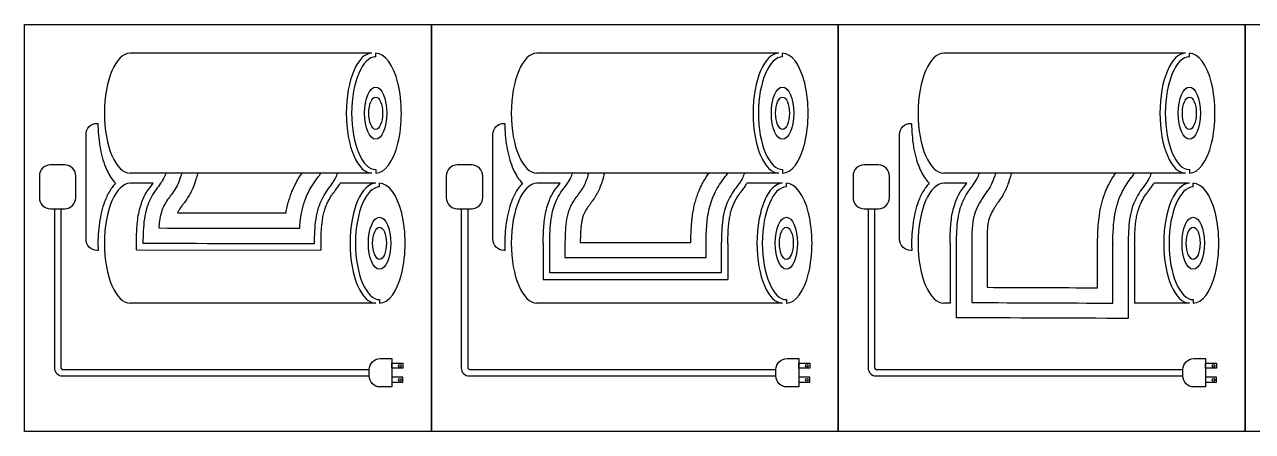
# Model space of a CAD drawing. Header units: millimetres. Extents: x 2051 to 10043, y 860 to 2192.
# Drawn here: x 2051 to 6071, y 860 to 2192 of the extents above; entities that cross this region are included whole.
import ezdxf

# ---------------------------------------------------------------- set-up
doc = ezdxf.new("R2010")
doc.units = ezdxf.units.MM
doc.layers.add('1', color=6, linetype='Continuous')

msp = doc.modelspace()

# ---------------------------------------------------------------- linework, layer by layer
at = {"layer": '1'}
for points in [[(2050.932757636125, 2192.335319915872), (3383.01648387621, 2192.335319915872), (3383.01648387621, 860.2515936757845), (2050.932757636125, 860.2515936757845)], [(3383.01648387621, 2192.335319915872), (4715.100210116296, 2192.335319915872), (4715.100210116296, 860.2515936757845), (3383.01648387621, 860.2515936757845)], [(4715.100210116296, 2192.335319915872), (6047.183936356381, 2192.335319915872), (6047.183936356381, 860.2515936757845), (4715.100210116296, 860.2515936757845)], [(6047.183936356381, 2192.335319915872), (7379.267662596467, 2192.335319915872), (7379.267662596467, 860.2515936757845), (6047.183936356381, 860.2515936757845)], [(3253.667199796389, 1083.39903048664), (3289.662600780157, 1083.39903048664), (3289.662600780157, 1067.014070985837), (3253.667199796389, 1067.014070985837)], [(4585.750926036475, 1083.39903048664), (4621.746327020242, 1083.39903048664), (4621.746327020242, 1067.014070985837), (4585.750926036475, 1067.014070985837)], [(5917.834652276561, 1083.39903048664), (5953.830053260328, 1083.39903048664), (5953.830053260328, 1067.014070985837), (5917.834652276561, 1067.014070985837)], [(3253.667199796389, 1021.392269270631), (3289.662600780157, 1021.392269270631), (3289.662600780157, 1037.777228771434), (3253.667199796389, 1037.777228771434)], [(4585.750926036475, 1021.392269270631), (4621.746327020242, 1021.392269270631), (4621.746327020242, 1037.777228771434), (4585.750926036475, 1037.777228771434)], [(5917.834652276561, 1021.392269270631), (5953.830053260328, 1021.392269270631), (5953.830053260328, 1037.777228771434), (5917.834652276561, 1037.777228771434)]]:
    msp.add_lwpolyline(points, close=True, dxfattribs=at)
for points in [[(3188.214153641846, 2098.308137487937), (2396.451790171061, 2098.308137487937)], [(3200.776407169029, 2086.671523649491), (3200.776407169029, 2098.308137487937)], [(4520.297879881931, 2098.308137487937), (3728.535516411146, 2098.308137487937)], [(4532.860133409114, 2086.671523649491), (4532.860133409114, 2098.308137487937)], [(5852.381606122017, 2098.308137487937), (5060.619242651232, 2098.308137487937)], [(5864.9438596492, 2086.671523649491), (5864.9438596492, 2098.308137487937)], [(3188.214153641846, 1705.851190341065), (2396.451790171061, 1705.851190341065)], [(3200.774246639514, 1717.487804248654), (3200.776407169029, 1705.851190341065)], [(4520.297879881931, 1705.851190341065), (3728.535516411146, 1705.851190341065)], [(4532.857972879599, 1717.487804248654), (4532.860133409114, 1705.851190341065)], [(5852.381606122017, 1705.851190341065), (5060.619242651232, 1705.851190341065)], [(5864.941699119685, 1717.487804248654), (5864.9438596492, 1705.851190341065)], [(2472.157328876343, 1672.612219090706), (2396.451790171061, 1672.612219090706)], [(3200.776407169029, 1672.612219090706), (3084.371815894545, 1672.612219090706)], [(3213.338660696212, 1660.975605252261), (3213.338660696212, 1672.612219090706)], [(3804.241055116428, 1672.612219090706), (3728.535516411146, 1672.612219090706)], [(4532.860133409114, 1672.612219090706), (4416.45554213463, 1672.612219090706)], [(4545.422386936298, 1660.975605252261), (4545.422386936298, 1672.612219090706)], [(5136.324781356514, 1672.612219090706), (5060.619242651232, 1672.612219090706)], [(5864.9438596492, 1672.612219090706), (5748.539268374716, 1672.612219090706)], [(5877.506113176383, 1660.975605252261), (5877.506113176383, 1672.612219090706)], [(2417.091935494824, 1455.155817861378), (2417.091935494824, 1476.798522000926)], [(2417.091935494824, 1455.155817861378), (3021.548881986313, 1454.201556250509)], [(3021.581845773504, 1475.081773921325), (3021.174440714394, 1454.202147384309)], [(3749.175661734909, 1476.798522000926), (3749.175661734909, 1357.971033729202)], [(4353.66557201359, 1475.081773921325), (4353.480688236119, 1357.971033729202)], [(5081.259387974995, 1476.798522000926), (5081.259387974995, 1279.960103169889)], [(5685.749298253675, 1475.081773921325), (5685.441566034107, 1280.155271943837)], [(3749.175661734909, 1357.971033729202), (4353.480688236119, 1357.971033729202)], [(3213.336500166697, 1291.791885851425), (3213.338660696212, 1280.155271943837)], [(4545.420226406783, 1291.791885851425), (4545.422386936298, 1280.155271943837)], [(5877.503952646868, 1291.791885851425), (5877.506113176383, 1280.155271943837)], [(3200.776407169029, 1280.155271943837), (2396.451790171061, 1280.155271943836)], [(4532.860133409114, 1280.155271943837), (3728.535516411146, 1280.155271943837)], [(5081.259387974995, 1279.960103169889), (5060.619242651232, 1280.155271943837)], [(5864.9438596492, 1280.155271943837), (5685.441566034107, 1280.155271943837)]]:
    msp.add_lwpolyline(points, dxfattribs=at)
for points in [[(2291.845112884133, 1453.080963595603), (2288.309370840332, 1453.080963595603, -0.414213562373095), (2252.134342122812, 1489.255992313123), (2252.134342122812, 1832.665663948493, -0.414213562395715), (2288.309370843126, 1868.840692666014), (2291.277807323397, 1868.840692665784)], [(3623.928839124219, 1453.080963595603), (3620.393097080418, 1453.080963595603, -0.414213562373095), (3584.218068362898, 1489.255992313123), (3584.218068362898, 1832.665663948493, -0.414213562395715), (3620.393097083212, 1868.840692666014), (3623.361533563482, 1868.840692665784)], [(4956.012565364304, 1453.080963595603), (4952.476823320503, 1453.080963595603, -0.414213562373095), (4916.301794602983, 1489.255992313123), (4916.301794602983, 1832.665663948493, -0.414213562395715), (4952.476823323297, 1868.840692666014), (4955.445259803568, 1868.840692665784)], [(2148.579923850491, 1589.360283102963), (2148.579923850491, 1068.707315894694, 0.414213562373095), (2175.522091437302, 1041.765148307883), (3179.328915423237, 1041.765148307883)], [(2169.840926991994, 1589.360283102963), (2169.840926991994, 1068.707315894694, 0.414213562373095), (2175.522091437302, 1063.026151449386), (3179.328915423237, 1063.026151449386)], [(3480.663650090577, 1589.360283102963), (3480.663650090577, 1068.707315894694, 0.414213562373095), (3507.605817677388, 1041.765148307883), (4511.412641663323, 1041.765148307883)], [(3501.924653232079, 1589.360283102963), (3501.924653232079, 1068.707315894694, 0.414213562373095), (3507.605817677388, 1063.026151449386), (4511.412641663323, 1063.026151449386)], [(4812.747376330663, 1589.360283102963), (4812.747376330663, 1068.707315894694, 0.414213562373095), (4839.689543917473, 1041.765148307883), (5843.496367903408, 1041.765148307883)], [(4834.008379472165, 1589.360283102963), (4834.008379472165, 1068.707315894694, 0.414213562373095), (4839.689543917473, 1063.026151449386), (5843.496367903408, 1063.026151449386)]]:
    msp.add_lwpolyline(points, format="xyb", dxfattribs=at)
for points in [[(2182.720342154931, 1732.561373161448), (2135.700508687554, 1732.561373161448, 0.414213562373095), (2099.525479970031, 1696.386344443925), (2099.525479970031, 1625.535311820485, 0.414213562373095), (2135.700508687554, 1589.360283102963), (2182.720342154931, 1589.360283102963, 0.414213562373095), (2218.895370872455, 1625.535311820485), (2218.895370872455, 1696.386344443925, 0.414213562373095)], [(3514.804068395017, 1732.561373161448), (3467.78423492764, 1732.561373161448, 0.414213562373095), (3431.609206210116, 1696.386344443925), (3431.609206210116, 1625.535311820485, 0.414213562373095), (3467.78423492764, 1589.360283102963), (3514.804068395017, 1589.360283102963, 0.414213562373095), (3550.97909711254, 1625.535311820485), (3550.97909711254, 1696.386344443925, 0.414213562373095)], [(4846.887794635102, 1732.561373161448), (4799.867961167725, 1732.561373161448, 0.414213562373095), (4763.692932450202, 1696.386344443925), (4763.692932450202, 1625.535311820485, 0.414213562373095), (4799.867961167725, 1589.360283102963), (4846.887794635102, 1589.360283102963, 0.414213562373095), (4883.062823352626, 1625.535311820485), (4883.062823352626, 1696.386344443925, 0.414213562373095)], [(3215.503228596754, 1098.97365184398), (3253.667199796389, 1098.97365184398), (3253.667199796389, 1005.817647913291), (3215.503228596754, 1005.817647913291, -0.414213562373095), (3179.328199879234, 1041.992676630813), (3179.328199879234, 1062.798623126458, -0.414213562373095)], [(4547.586954836839, 1098.97365184398), (4585.750926036475, 1098.97365184398), (4585.750926036475, 1005.817647913291), (4547.586954836839, 1005.817647913291, -0.414213562373095), (4511.411926119319, 1041.992676630813), (4511.411926119319, 1062.798623126458, -0.414213562373095)], [(5879.670681076925, 1098.97365184398), (5917.834652276561, 1098.97365184398), (5917.834652276561, 1005.817647913291), (5879.670681076925, 1005.817647913291, -0.414213562373095), (5843.495652359405, 1041.992676630813), (5843.495652359405, 1062.798623126458, -0.414213562373095)]]:
    msp.add_lwpolyline(points, format="xyb", close=True, dxfattribs=at)
for centre in [(3279.878120046025, 1075.206550736239), (4611.961846286111, 1075.206550736239), (5944.045572526196, 1075.206550736239), (3279.878120046025, 1029.584749021033), (4611.961846286111, 1029.584749021033), (5944.045572526196, 1029.584749021033)]:
    msp.add_circle(centre, 4.422379624957102, dxfattribs=at)
msp.add_arc((5664.491884015614, 1475.496550406378), 50, 178.8821816935903, 180, dxfattribs=at)
for centre, major_axis, ratio, start_param, end_param in [((2396.451790171061, 1902.079663914501), (-2.910265705655866e-13, 196.2284735734352), 0.4276271706475392, 0, 3.141592653589793), ((3188.214153641846, 1902.079663914501), (-2.910265705655878e-13, 196.228473573436), 0.4276271706475392, 0, 3.141592653589793), ((3200.776407169029, 1902.079663914501), (0, 196.2284735734359), 0.4276271706475398, 3.141592653589793, 6.283185307179587), ((3728.535516411146, 1902.079663914501), (-2.910265705655866e-13, 196.2284735734352), 0.4276271706475392, 0, 3.141592653589793), ((4520.297879881931, 1902.079663914501), (-2.910265705655878e-13, 196.228473573436), 0.4276271706475392, 0, 3.141592653589793), ((4532.860133409114, 1902.079663914501), (0, 196.2284735734359), 0.4276271706475398, 3.141592653589793, 6.283185307179587), ((5060.619242651232, 1902.079663914501), (-2.910265705655866e-13, 196.2284735734352), 0.4276271706475392, 0, 3.141592653589793), ((5852.381606122017, 1902.079663914501), (-2.910265705655878e-13, 196.228473573436), 0.4276271706475392, 0, 3.141592653589793), ((5864.9438596492, 1902.079663914501), (0, 196.2284735734359), 0.4276271706475398, 3.141592653589793, 6.283185307179587), ((3200.776407169029, 1902.079663914501), (-2.737683013820815e-13, 184.5918597349903), 0.4276271706475392, 0, 3.141577363441893), ((4532.860133409114, 1902.079663914501), (-2.737683013820815e-13, 184.5918597349903), 0.4276271706475392, 0, 3.141577363441893), ((5864.9438596492, 1902.079663914501), (-2.737683013820815e-13, 184.5918597349903), 0.4276271706475392, 0, 3.141577363441893), ((2396.451790171061, 1476.383745517272), (-2.910265705655867e-13, 196.2284735734352), 0.4276271706475392, 0, 3.141592653589793), ((3200.776407169029, 1476.383745517272), (-2.910265705655866e-13, 196.2284735734352), 0.4276271706475392, 0, 3.141592653589793), ((3213.338660696212, 1476.383745517272), (-2.737683013820803e-13, 184.5918597349895), 0.4276271706475392, 0, 3.141577363441893), ((3213.338660696212, 1476.383745517272), (0, 196.2284735734351), 0.4276271706475398, 3.141592653589793, 6.283185307179587), ((3728.535516411146, 1476.383745517272), (-2.910265705655867e-13, 196.2284735734352), 0.4276271706475392, 0, 3.141592653589793), ((4532.860133409114, 1476.383745517272), (-2.910265705655866e-13, 196.2284735734352), 0.4276271706475392, 0, 3.141592653589793), ((4545.422386936298, 1476.383745517272), (-2.737683013820803e-13, 184.5918597349895), 0.4276271706475392, 0, 3.141577363441893), ((4545.422386936298, 1476.383745517272), (0, 196.2284735734351), 0.4276271706475398, 3.141592653589793, 6.283185307179587), ((5060.619242651232, 1476.383745517272), (-2.910265705655867e-13, 196.2284735734352), 0.4276271706475392, 0, 3.141592653589793), ((5864.9438596492, 1476.383745517272), (-2.910265705655866e-13, 196.2284735734352), 0.4276271706475392, 0, 3.141592653589793), ((5877.506113176383, 1476.383745517272), (-2.737683013820803e-13, 184.5918597349895), 0.4276271706475392, 0, 3.141577363441893), ((5877.506113176383, 1476.383745517272), (0, 196.2284735734351), 0.4276271706475398, 3.141592653589793, 6.283185307179587)]:
    msp.add_ellipse(centre, major_axis=major_axis, ratio=ratio, start_param=start_param, end_param=end_param, dxfattribs=at)
for centre, major_axis in [((3200.776407169029, 1902.079663914501), (-1.266535630504495e-13, 85.39782227350123)), ((4532.860133409114, 1902.079663914501), (-1.266535630504495e-13, 85.39782227350123)), ((5864.9438596492, 1902.079663914501), (-1.266535630504495e-13, 85.39782227350123)), ((3200.776407169029, 1902.079663914501), (-7.847989290918206e-14, 52.91609478078522)), ((4532.860133409114, 1902.079663914501), (-7.847989290918206e-14, 52.91609478078522)), ((5864.9438596492, 1902.079663914501), (-7.847989290918206e-14, 52.91609478078522)), ((3213.338660696212, 1476.383745517272), (-1.266535630504489e-13, 85.39782227350089)), ((3213.338660696212, 1476.383745517272), (-7.847989290918174e-14, 52.916094780785)), ((4545.422386936298, 1476.383745517272), (-1.266535630504489e-13, 85.39782227350089)), ((4545.422386936298, 1476.383745517272), (-7.847989290918174e-14, 52.916094780785)), ((5877.506113176383, 1476.383745517272), (-1.266535630504489e-13, 85.39782227350089)), ((5877.506113176383, 1476.383745517272), (-7.847989290918174e-14, 52.916094780785))]:
    msp.add_ellipse(centre, major_axis=major_axis, ratio=0.4276271706475392, dxfattribs=at)
for points, knots in [([(2291.277807323397, 1868.840692665784), (2291.277759573724, 1865.731789666667), (2291.30790149001, 1862.622885745926), (2291.620012128576, 1846.566503253644), (2292.397292365415, 1833.666411192038), (2294.984679880032, 1808.374984814734), (2296.794500468874, 1795.984343499656), (2301.408184743319, 1772.095708699802), (2304.211357469558, 1760.598362857521), (2310.766366625805, 1738.834023680074), (2314.516703374746, 1728.567317438525), (2322.230089778426, 1711.153976937846), (2326.048426625781, 1703.772326414659), (2334.35782059035, 1690.176126343872), (2338.848015036954, 1683.958799461316), (2345.500287957741, 1676.381572954651), (2347.323771690822, 1674.450233995805), (2349.202894524151, 1672.612141678026)], [1.570796239307301, 1.570796239307301, 1.570796239307301, 1.570796239307301, 1.616221513051284, 1.616221513051284, 1.805616880253493, 1.805616880253493, 1.995012247455702, 1.995012247455702, 2.184407614657911, 2.184407614657911, 2.37380298186012, 2.37380298186012, 2.531066313888191, 2.531066313888191, 2.688329645916263, 2.688329645916263, 2.745414046899119, 2.745414046899119, 2.745414046899119, 2.745414046899119]), ([(3623.361533563482, 1868.840692665784), (3623.36148581381, 1865.731789666667), (3623.391627730096, 1862.622885745926), (3623.703738368662, 1846.566503253644), (3624.4810186055, 1833.666411192038), (3627.068406120117, 1808.374984814734), (3628.878226708959, 1795.984343499656), (3633.491910983405, 1772.095708699802), (3636.295083709643, 1760.598362857521), (3642.85009286589, 1738.834023680074), (3646.600429614831, 1728.567317438525), (3654.313816018512, 1711.153976937846), (3658.132152865866, 1703.772326414659), (3666.441546830436, 1690.176126343872), (3670.93174127704, 1683.958799461316), (3677.584014197826, 1676.381572954651), (3679.407497930908, 1674.450233995805), (3681.286620764236, 1672.612141678026)], [1.570796239307301, 1.570796239307301, 1.570796239307301, 1.570796239307301, 1.616221513051284, 1.616221513051284, 1.805616880253493, 1.805616880253493, 1.995012247455702, 1.995012247455702, 2.184407614657911, 2.184407614657911, 2.37380298186012, 2.37380298186012, 2.531066313888191, 2.531066313888191, 2.688329645916263, 2.688329645916263, 2.745414046899119, 2.745414046899119, 2.745414046899119, 2.745414046899119]), ([(4955.445259803568, 1868.840692665784), (4955.445212053895, 1865.731789666667), (4955.475353970181, 1862.622885745926), (4955.787464608748, 1846.566503253644), (4956.564744845586, 1833.666411192038), (4959.152132360203, 1808.374984814734), (4960.961952949045, 1795.984343499656), (4965.57563722349, 1772.095708699802), (4968.378809949729, 1760.598362857521), (4974.933819105976, 1738.834023680074), (4978.684155854917, 1728.567317438525), (4986.397542258597, 1711.153976937846), (4990.215879105952, 1703.772326414659), (4998.525273070522, 1690.176126343872), (5003.015467517125, 1683.958799461316), (5009.667740437912, 1676.381572954651), (5011.491224170994, 1674.450233995805), (5013.370347004322, 1672.612141678026)], [1.570796239307301, 1.570796239307301, 1.570796239307301, 1.570796239307301, 1.616221513051284, 1.616221513051284, 1.805616880253493, 1.805616880253493, 1.995012247455702, 1.995012247455702, 2.184407614657911, 2.184407614657911, 2.37380298186012, 2.37380298186012, 2.531066313888191, 2.531066313888191, 2.688329645916263, 2.688329645916263, 2.745414046899119, 2.745414046899119, 2.745414046899119, 2.745414046899119]), ([(2513.477557151989, 1705.851190341065), (2511.547983250908, 1699.661937202906), (2503.185646614969, 1678.995350614628), (2474.089863041096, 1645.894206045961), (2452.024758144391, 1601.371098265355), (2439.645656679062, 1542.819849604712), (2438.870701934746, 1503.103195914454), (2438.349349732885, 1476.383745515875), (2625.674377000405, 1476.088013812709), (2812.999404267924, 1475.792282109543), (3000.324431535443, 1475.496550406377), (3000.845783737303, 1502.216000804957), (3001.620738481619, 1541.932654495215), (3013.999839946944, 1600.483903155857), (3036.064944843649, 1645.007010936464), (3065.160728417522, 1678.10815550513), (3073.523065053461, 1698.774742093408), (3075.452638954546, 1704.963995231568)], [0, 0, 0, 0, 20.0075979031464, 69.01705758464544, 128.6194245690783, 167.5277686914706, 247.5149434350375, 247.5149434350375, 247.5149434350375, 248.5149434350375, 248.5149434350375, 248.5149434350375, 328.5021181786045, 367.4104623009968, 427.0128292854296, 476.0222889669287, 496.0298868700751, 496.0298868700751, 496.0298868700751, 496.0298868700751]), ([(2565.850286270052, 1705.851190341065), (2564.917409349379, 1702.838949449061), (2561.340815711621, 1691.290200229312), (2555.850011912306, 1674.795499497043), (2544.803437065214, 1654.103605827881), (2532.689613730249, 1637.074601829511), (2518.243438605688, 1618.439602295159), (2507.073667586243, 1599.561475900575), (2497.673120963364, 1575.76915624196), (2492.592847044257, 1551.159096896203), (2490.969444057528, 1533.726535536798), (2490.278019954823, 1526.301827565766), (2644.192637180014, 1526.058841177038), (2798.107254405204, 1525.81585478831), (2952.021871630395, 1525.572868399582), (2952.226252400424, 1528.571709480641), (2953.332123923281, 1544.797956953012), (2956.91160096075, 1574.406207498124), (2967.233848014754, 1615.937287307058), (2983.787296386085, 1652.425831066759), (3001.926099162942, 1679.925800059448), (3014.255859588359, 1695.562817146226), (3019.57146977927, 1703.445072557851), (3021.194099793277, 1705.851190341065)], [0, 0, 0, 0, 9.463511282004468, 36.28252933696226, 51.95025834522809, 79.64443260337985, 98.85540150719798, 122.6810589882117, 145.1540582747929, 175.3071652888121, 197.6773984757249, 197.6773984757249, 197.6773984757249, 659.4218255581295, 659.4218255581295, 659.4218255581295, 668.4395487947596, 708.2152777350669, 748.7288639485564, 796.3719283803011, 827.5580832547038, 847.3689827855133, 856.0735407964813, 856.0735407964813, 856.0735407964813, 856.0735407964813]), ([(2618.19317510535, 1705.851190341065), (2616.666811624829, 1700.922593506842), (2615.140448144308, 1695.993996672619), (2613.614084663787, 1691.065399838395), (2613.613478551626, 1691.063442714475), (2613.612872439465, 1691.061485590555), (2613.612266315872, 1691.059528429614), (2613.100812452233, 1689.408054147974), (2612.581219151228, 1687.730220806422), (2611.692388346004, 1684.876914537483), (2611.3292201649, 1683.715580552269), (2610.680326506015, 1681.654186867245), (2610.397046654708, 1680.758408967342), (2609.816039855912, 1678.934887027466), (2609.519038604441, 1678.009534778033), (2608.605736136543, 1675.193928048795), (2607.967214057011, 1673.264102935382), (2605.838290450197, 1667.036750116752), (2604.211967786345, 1662.559939609646), (2601.732689094998, 1656.48250676814), (2601.129650158494, 1655.050007686881), (2600.136525773963, 1652.774279517192), (2599.765775614246, 1651.941289731218), (2598.913183840418, 1650.065779743627), (2598.431806510503, 1649.033875179707), (2597.457693705664, 1646.995714842604), (2596.963946804029, 1645.987218752531), (2595.464689028935, 1642.992913129031), (2594.441188523085, 1641.03829305469), (2592.004246581224, 1636.561950705634), (2590.575357012792, 1634.070804172411), (2587.674914827196, 1629.227343180509), (2586.206417602846, 1626.879913813458), (2581.290976628137, 1619.287577521193), (2577.815709024602, 1614.346315428903), (2573.274574882901, 1608.132101317161), (2572.134506533173, 1606.593761243163), (2570.117766863497, 1603.897987011792), (2569.253392271865, 1602.751654957522), (2567.593461239764, 1600.55186495754), (2566.796365705843, 1599.496341488133), (2564.513602729149, 1596.455620378747), (2563.137450598764, 1594.595778764553), (2561.582698332892, 1592.414382443049), (2561.255534618952, 1591.949990728089), (2560.684713772338, 1591.129045037953), (2560.437420376724, 1590.769326009726), (2559.944165526742, 1590.043371458229), (2559.700091773945, 1589.679883852439), (2558.975660862411, 1588.588047904576), (2558.503096036814, 1587.85832689337), (2557.117533621295, 1585.664922139357), (2556.236702107331, 1584.197009957641), (2554.682753322917, 1581.463217696159), (2553.997840717223, 1580.197974809057), (2552.879866277159, 1578.023953130821), (2552.431752019628, 1577.118338487327), (2551.997285248162, 1576.204453115238)], [-15.49053920161271, -15.49053920161271, -15.49053920161271, -15.49053920161271, -0.006148782686294552, -0.006148782686294552, -0.006148782686294552, 0, 0, 0, 5.188411570180919, 5.188411570180919, 8.688992112630595, 8.688992112630595, 11.34039793038835, 11.34039793038835, 13.9918037481461, 13.9918037481461, 19.2946153836616, 19.2946153836616, 30.67697153261896, 30.67697153261896, 34.13325245448915, 34.13325245448915, 36.11007895140062, 36.11007895140062, 38.55969990738403, 38.55969990738403, 41.00932086336744, 41.00932086336744, 45.90856277533425, 45.90856277533425, 52.46326491701949, 52.46326491701949, 59.01796705870473, 59.01796705870473, 74.30141426555208, 74.30141426555208, 79.4806819897527, 79.4806819897527, 83.57085057130394, 83.57085057130394, 87.66101915285518, 87.66101915285518, 95.84135631595764, 95.84135631595764, 98.12797064982065, 98.12797064982065, 99.99058575558405, 99.99058575558405, 101.8532008613474, 101.8532008613474, 105.5784310728742, 105.5784310728742, 113.0288914959278, 113.0288914959278, 119.4309973060095, 119.4309973060095, 124.0301700504825, 124.0301700504825, 124.0301700504825, 124.0301700504825]), ([(2907.219868500457, 1575.643660032368), (2908.288488987642, 1582.187990930713), (2909.532255499034, 1588.765163408709), (2912.431943572077, 1601.967034180514), (2914.087752749327, 1608.589970453232), (2916.931552342396, 1618.540625916063), (2917.941763268273, 1621.866442758223), (2919.90011829668, 1627.92562109609), (2920.829164559839, 1630.662984288065), (2923.705696496934, 1638.740196406375), (2925.768261235864, 1644.037167328135), (2932.400025774925, 1659.722014166728), (2937.412828312925, 1669.903918462557), (2944.346802700692, 1682.189135057416), (2945.751317629359, 1684.597890081478), (2948.612633622141, 1689.355978832948), (2950.070698985186, 1691.707696231667), (2954.118727093336, 1698.051752634183), (2956.759045831505, 1701.990511826482), (2959.464921571709, 1705.851190341066)], [701.6838554930005, 701.6838554930005, 701.6838554930005, 701.6838554930005, 719.0328735608111, 719.0328735608111, 736.3818916286218, 736.3818916286218, 745.0892410032927, 745.0892410032927, 752.2563401443468, 752.2563401443468, 766.3873441195116, 766.3873441195116, 794.649352069841, 794.649352069841, 801.6188618576437, 801.6188618576437, 808.5883716454463, 808.5883716454463, 820.6377531599984, 820.6377531599984, 820.6377531599984, 820.6377531599984]), ([(4407.536365194632, 1704.963995231568), (4405.606791293547, 1698.774742093408), (4397.244454657608, 1678.10815550513), (4368.148671083734, 1645.007010936464), (4346.08356618703, 1600.483903155857), (4333.704464721704, 1541.932654495215), (4332.929509977388, 1502.216000804957), (4332.408157775528, 1475.496550406378), (4332.408157775528, 1443.408531657356), (4332.408157775528, 1411.320512908333), (4332.408157775528, 1379.232494159311), (4145.083130508008, 1379.232494159311), (3957.758103240489, 1379.232494159311), (3770.433075972969, 1379.232494159311), (3770.433075972971, 1411.616244611499), (3770.433075972971, 1443.999995063687), (3770.433075972971, 1476.383745515875), (3770.954428174831, 1503.103195914454), (3771.729382919148, 1542.819849604712), (3784.108484384476, 1601.371098265355), (3806.173589281181, 1645.894206045961), (3835.269372855055, 1678.995350614628), (3843.631709490994, 1699.661937202906), (3845.561283392075, 1705.851190341065)], [0, 0, 0, 0, 20.0075979031464, 69.01705758464544, 128.6194245690783, 167.5277686914706, 247.5149434350375, 247.5149434350375, 247.5149434350375, 248.5149434350375, 248.5149434350375, 248.5149434350375, 249.5149434350375, 249.5149434350375, 249.5149434350375, 346.6661947916016, 346.6661947916016, 346.6661947916016, 426.6533695351685, 465.5617136575609, 525.1640806419937, 574.1735403234927, 594.1811382266392, 594.1811382266392, 594.1811382266392, 594.1811382266392]), ([(3897.934016417426, 1705.851190341065), (3895.170608575314, 1696.512108042619), (3888.968349907346, 1675.551248319461), (3871.322036457052, 1644.35864864362), (3846.882201540342, 1615.479335741773), (3825.742657488216, 1570.430921690171), (3821.185562125802, 1519.972108330205), (3820.302705736702, 1469.381101975719), (3820.391272768471, 1442.106141635225), (3820.433075972976, 1429.232494159311), (3974.424769907159, 1429.23249415931), (4128.416463841343, 1429.23249415931), (4282.408157775528, 1429.23249415931), (4282.404830099043, 1436.639087244874), (4282.39192712764, 1465.357942351749), (4282.62533933742, 1514.216054442487), (4287.984951897405, 1574.976656621628), (4304.344376191977, 1631.499230655484), (4327.579485551492, 1671.896417830786), (4345.925298545526, 1694.908382496663), (4351.819610094189, 1703.680628516915), (4353.278069831597, 1705.851190341065)], [0, 0, 0, 0, 29.15631636107771, 65.43913392756264, 106.4537948836473, 142.3101150899041, 212.734849972611, 255.9158454378935, 294.5162785030129, 294.5162785030129, 294.5162785030129, 756.4913603055652, 756.4913603055652, 756.4913603055652, 778.7109972713843, 842.6473738973613, 903.0756772435907, 961.1204568358255, 1017.669313500217, 1041.524483280115, 1049.367803150436, 1049.367803150436, 1049.367803150436, 1049.367803150436]), ([(3950.076981649438, 1705.851190341065), (3948.678824611949, 1701.126055963222), (3947.280667574461, 1696.400921585379), (3945.882510536973, 1691.675787207536), (3945.881384199482, 1691.671980699499), (3945.880257861991, 1691.668174191461), (3945.879131447519, 1691.664367414449), (3944.721713625618, 1687.752812946194), (3943.483020232481, 1683.557273741438), (3940.676143820664, 1674.655565441884), (3939.107637090018, 1669.948307181043), (3936.566584008696, 1663.175393435624), (3935.832381636317, 1661.29391749399), (3934.406371546198, 1657.808045579825), (3933.740853678251, 1656.240980053381), (3932.37782988602, 1653.142133844087), (3931.67937947435, 1651.608030840129), (3929.536762536462, 1647.051332399293), (3928.045379709471, 1644.074373263009), (3923.408901890974, 1635.322000824945), (3920.102132215311, 1629.725163014937), (3915.383556512815, 1622.399202380976), (3914.104996536772, 1620.475458471091), (3912.327904592922, 1617.877897809001), (3911.845475891296, 1617.180422217727), (3910.888820652458, 1615.810595058717), (3910.413166074502, 1615.136118799553), (3908.995891094903, 1613.142907617264), (3908.063992672023, 1611.85437504753), (3905.319250487985, 1608.101280959504), (3903.557818765179, 1605.748869004111), (3899.62523956774, 1600.507580308148), (3897.535344292526, 1597.729019476765), (3893.795812163998, 1592.594239819049), (3892.146727530502, 1590.238882975402), (3890.424216613499, 1587.60691884248), (3890.12638234788, 1587.144196387259), (3889.624235335188, 1586.350075068281), (3889.414037986637, 1586.012981159733), (3888.994489296314, 1585.330667046635), (3888.786492128906, 1584.98760147463), (3888.167968002068, 1583.952876058243), (3887.762909453216, 1583.255686265367), (3886.570657051413, 1581.143619975341), (3885.806404570098, 1579.708229438566), (3883.613178587354, 1575.333665907267), (3882.284065771083, 1572.325906067635), (3880.686452106747, 1568.17960110376), (3880.286717094051, 1567.086635302021), (3879.602042131807, 1565.110239739121), (3879.310804812291, 1564.230596331203), (3878.744229573615, 1562.438402349161), (3878.469898304129, 1561.528877347683), (3877.67329800584, 1558.759227877847), (3877.17742819846, 1556.857921537109), (3875.650719355849, 1550.388892531635), (3874.767974445123, 1545.579240695532), (3873.324143089024, 1535.40387064742), (3872.76338777251, 1530.039682438494), (3872.113612793324, 1521.770856119579), (3871.931084547842, 1519.050968118248), (3871.662960437187, 1514.454919741386), (3871.565500708305, 1512.606825309919), (3871.402975757994, 1509.244611497696), (3871.335129779577, 1507.736000673333), (3871.208351974617, 1504.72051641534), (3871.149363991532, 1503.210427368451), (3870.984742135634, 1498.672506604131), (3870.891453668652, 1495.63701549682), (3870.697314774736, 1488.163671718601), (3870.612155454756, 1483.712738195478), (3870.549455763148, 1479.23249415931)], [-14.76464548104345, -14.76464548104345, -14.76464548104345, -14.76464548104345, -0.01188463612776507, -0.01188463612776507, -0.01188463612776507, 0, 0, 0, 12.2117479957313, 12.2117479957313, 24.42349599146261, 24.42349599146261, 29.01732168943896, 29.01732168943896, 32.81545913596965, 32.81545913596965, 36.61359658250035, 36.61359658250035, 44.20987147556174, 44.20987147556174, 59.40242126168452, 59.40242126168452, 64.92614001770792, 64.92614001770792, 66.97483431354125, 66.97483431354125, 69.02352860937458, 69.02352860937458, 73.12091720104124, 73.12091720104124, 81.31569438437455, 81.31569438437455, 92.45581774079446, 92.45581774079446, 103.5959410972144, 103.5959410972144, 106.0307822059247, 106.0307822059247, 107.8591348530618, 107.8591348530618, 109.6874875001989, 109.6874875001989, 113.3441927944731, 113.3441927944731, 120.6576033830216, 120.6576033830216, 135.2844245601186, 135.2844245601186, 140.4777487591827, 140.4777487591827, 144.6352603676436, 144.6352603676436, 148.7927719761046, 148.7927719761046, 157.1077951930264, 157.1077951930264, 176.2803531099681, 176.2803531099681, 195.4529110269098, 195.4529110269098, 204.5756847568902, 204.5756847568902, 210.5920428394013, 210.5920428394013, 215.4013581766886, 215.4013581766886, 220.210673513976, 220.210673513976, 229.8293041885507, 229.8293041885507, 243.8001341219052, 243.8001341219052, 243.8001341219052, 243.8001341219052]), ([(4232.544827182446, 1479.23249415931), (4232.624334441952, 1486.289261428292), (4232.750827057854, 1493.412556978353), (4233.075967193887, 1504.850998211562), (4233.22397841135, 1509.123154285903), (4233.552252988747, 1516.875539423336), (4233.720191130785, 1520.346366174658), (4234.110599323018, 1527.343004954827), (4234.333152969865, 1530.865539041444), (4235.101265591025, 1541.502057135363), (4235.747043510529, 1548.685113632013), (4237.338329887451, 1562.588300657479), (4238.253356934437, 1569.295194702282), (4239.865705882513, 1579.099350619749), (4240.405822373916, 1582.152244708191), (4241.573026608554, 1588.274676320548), (4242.198559138681, 1591.336543107078), (4244.20576681342, 1600.519407279654), (4245.718012725878, 1606.637750294004), (4249.036674631703, 1618.550610339648), (4250.825712529767, 1624.346711296457), (4254.845259158519, 1636.108819059201), (4257.090353620352, 1642.072613351811), (4260.618718258934, 1650.575681358085), (4261.732322204788, 1653.152714779651), (4264.02779311341, 1658.259863219652), (4265.210924390717, 1660.793450423857), (4268.862967825189, 1668.332711939828), (4271.434491856745, 1673.276871980035), (4279.457999230101, 1687.717386609158), (4285.278947819635, 1696.965470579117), (4291.534538317283, 1705.851190341066)], [805.9294878087835, 805.9294878087835, 805.9294878087835, 805.9294878087835, 826.4450622912753, 826.4450622912753, 838.5702754555749, 838.5702754555749, 848.3306641977053, 848.3306641977053, 858.0910529398358, 858.0910529398358, 877.6118304240965, 877.6118304240965, 895.4535414149723, 895.4535414149723, 903.4744714139069, 903.4744714139069, 911.4954014128416, 911.4954014128416, 927.5372614107109, 927.5372614107109, 942.8167217959847, 942.8167217959847, 958.695302328849, 958.695302328849, 965.6339361750049, 965.6339361750049, 972.5725700211608, 972.5725700211608, 986.4498377134726, 986.4498377134726, 1013.82079946896, 1013.82079946896, 1013.82079946896, 1013.82079946896]), ([(5739.620091434717, 1704.963995231568), (5737.690517533632, 1698.774742093408), (5729.328180897694, 1678.10815550513), (5700.23239732382, 1645.007010936464), (5678.167292427115, 1600.483903155857), (5665.78819096179, 1541.932654495215), (5665.013236217474, 1502.216000804957), (5664.491884015613, 1475.496550406378), (5664.491884015613, 1393.709489571372), (5664.491884015613, 1311.922428736367), (5664.491884015613, 1230.135367901361), (5477.166856748094, 1230.924165001119), (5289.841829480574, 1231.712962100876), (5102.516802213055, 1232.501759200634), (5102.516802213058, 1249.176119586288), (5102.516802213057, 1265.850479971942), (5102.516802213057, 1282.524840357597), (5102.516802213053, 1347.144475410357), (5102.516802213057, 1411.764110463116), (5102.516802213057, 1476.383745515875), (5103.038154414917, 1503.103195914454), (5103.813109159233, 1542.819849604712), (5116.192210624562, 1601.371098265355), (5138.257315521267, 1645.894206045961), (5167.35309909514, 1678.995350614628), (5175.715435731079, 1699.661937202906), (5177.645009632161, 1705.851190341065)], [0, 0, 0, 0, 20.0075979031464, 69.01705758464544, 128.6194245690783, 167.5277686914706, 247.5149434350375, 247.5149434350375, 247.5149434350375, 248.5149434350375, 248.5149434350375, 248.5149434350375, 249.5149434350375, 249.5149434350375, 249.5149434350375, 299.5380245920006, 299.5380245920006, 299.5380245920006, 493.396929750278, 493.396929750278, 493.396929750278, 573.3841044938449, 612.2924486162373, 671.8948156006702, 720.9042752821692, 740.9118731853156, 740.9118731853156, 740.9118731853156, 740.9118731853156]), ([(5230.017742657526, 1705.851190341066), (5226.708560414431, 1694.562794819817), (5218.555480005552, 1666.750728390415), (5187.067238933597, 1626.367709527468), (5151.824363209714, 1563.272765909624), (5152.732865456202, 1474.795189197525), (5152.46242993366, 1379.243045824117), (5152.498678119923, 1314.608788681837), (5152.516802213057, 1282.291660110699), (5306.508496147242, 1281.643224590183), (5460.500190081428, 1280.994789069667), (5614.491884015613, 1280.346353549152), (5614.480820794201, 1312.874684264269), (5614.462116077996, 1367.870708662219), (5614.587270631398, 1458.190163619992), (5613.96178139614, 1541.804019054061), (5630.432633280769, 1617.221267509822), (5653.387888507305, 1661.636178206916), (5670.263656241875, 1685.221476844164), (5680.078933667628, 1697.925377272506), (5684.089381445127, 1703.942202427989), (5685.361796071683, 1705.851190341065)], [0, 0, 0, 0, 35.00710991940693, 86.24964147891583, 152.1202811096208, 247.3992858615381, 344.2014311495929, 441.0035764376416, 441.0035764376416, 441.0035764376416, 902.9827539165594, 902.9827539165594, 902.9827539165594, 1000.557852345165, 1067.954099689245, 1174.053043125003, 1250.840050531087, 1296.533099499044, 1322.983515306467, 1337.79067157891, 1344.671830856431, 1344.671830856431, 1344.671830856431, 1344.671830856431]), ([(5282.121887544863, 1705.851190341066), (5280.748603205826, 1701.166607054847), (5279.375318866789, 1696.482023768629), (5278.002034527752, 1691.79744048241), (5278.000882859018, 1691.793511880046), (5277.999731190284, 1691.789583277682), (5277.998579439278, 1691.785654385301), (5276.879510778173, 1687.96824913712), (5275.682772522854, 1683.877052272741), (5272.979080219043, 1675.20850272618), (5271.472054408598, 1670.630096217458), (5268.967215132395, 1663.861139818105), (5268.187450395151, 1661.842044374432), (5266.758770396818, 1658.331755606622), (5266.136870546533, 1656.856097315686), (5265.084264202123, 1654.455191754734), (5264.673118945174, 1653.538795444235), (5263.913917590584, 1651.887956399575), (5263.569373119866, 1651.153133652821), (5262.876797594438, 1649.704030109812), (5262.527519068974, 1648.986840515594), (5261.47191215365, 1646.85703876038), (5260.757827619647, 1645.466205715006), (5258.593608082999, 1641.377745295272), (5257.121746372361, 1638.764243451502), (5252.960530255532, 1631.701557115432), (5250.255274240882, 1627.485239651559), (5244.993431411285, 1619.597617004302), (5242.436121113737, 1615.92544872968), (5237.610645435847, 1609.025317566137), (5235.342314905345, 1605.797309200401), (5232.71734113989, 1601.953026960291), (5232.181424340497, 1601.161683649511), (5231.117837037191, 1599.575928727318), (5230.592025492634, 1598.784407519765), (5229.033427568124, 1596.414250853569), (5228.019486614229, 1594.840015053423), (5225.059881177585, 1590.137900526879), (5223.196635713982, 1587.030541343084), (5218.782973747161, 1579.228407673835), (5216.407275560765, 1574.58430172709), (5212.339336652349, 1565.539633796292), (5210.647426786182, 1561.140967092199), (5209.100363957029, 1556.221742121516), (5208.901250527011, 1555.565141292374), (5208.511326394517, 1554.230687787403), (5208.32155478167, 1553.556229949023), (5207.767618928042, 1551.5106848201), (5207.418830981372, 1550.117390241336), (5206.432664791966, 1545.846228370924), (5205.855597791628, 1542.876642659189), (5204.541852669769, 1534.760082903315), (5203.932240685667, 1529.411218205961), (5203.058180913309, 1518.120360970616), (5202.793748859715, 1512.179894267829), (5202.499805024318, 1499.789945834707), (5202.470042172653, 1493.341212080809), (5202.484139277753, 1484.543713223363), (5202.491538259739, 1482.39011320955), (5202.505443994427, 1478.8150260615), (5202.511326971652, 1477.405575353326), (5202.522313045725, 1474.571308020697), (5202.527397832377, 1473.155526014169), (5202.541494198265, 1468.912061909707), (5202.549347800647, 1466.088261842652), (5202.568810150471, 1457.631001051112), (5202.576320759652, 1452.011681705268), (5202.58671684652, 1435.199109900119), (5202.57747272074, 1424.051277869127), (5202.549732146746, 1402.230266518492), (5202.531592892926, 1391.554867122919), (5202.503387768894, 1367.825487790211), (5202.496919245928, 1354.746265304405), (5202.495768312207, 1338.45812558621), (5202.495868435282, 1335.270399243592), (5202.496241436859, 1332.081647599054)], [-14.54089442808151, -14.54089442808151, -14.54089442808151, -14.54089442808151, -0.0121841201609373, -0.0121841201609373, -0.0121841201609373, 0, 0, 0, 11.83838082909431, 11.83838082909431, 23.67676165818862, 23.67676165818862, 28.58439174353021, 28.58439174353021, 32.07799120426201, 32.07799120426201, 34.21459468169647, 34.21459468169647, 35.90694613322303, 35.90694613322303, 37.59929758474959, 37.59929758474959, 40.98400048780272, 40.98400048780272, 47.75340629390897, 47.75340629390897, 60.02206092856336, 60.02206092856336, 72.29071556321776, 72.29071556321776, 84.55937019787216, 84.55937019787216, 87.82555033467473, 87.82555033467473, 91.0917304714773, 91.0917304714773, 97.62409074508246, 97.62409074508246, 110.6888112922928, 110.6888112922928, 130.817927431861, 130.817927431861, 150.9470435714292, 150.9470435714292, 154.0703081314666, 154.0703081314666, 157.1935726915041, 157.1935726915041, 163.4401018115791, 163.4401018115791, 175.933160051729, 175.933160051729, 196.232579009699, 196.232579009699, 216.531997967669, 216.531997967669, 236.831416925639, 236.831416925639, 243.3214876401822, 243.3214876401822, 247.4995215939208, 247.4995215939208, 251.6775555476594, 251.6775555476594, 260.0336234551365, 260.0336234551365, 276.7457592700909, 276.7457592700909, 310.1700308999996, 310.1700308999996, 342.3497732779167, 342.3497732779167, 381.7041372529795, 381.7041372529795, 391.2758717077542, 391.2758717077542, 391.2758717077542, 391.2758717077542]), ([(5564.479327681518, 1330.557392069745), (5564.478716262112, 1339.300266251201), (5564.479338049619, 1348.044000794348), (5564.484237227504, 1365.181127250996), (5564.488484523, 1373.577048156787), (5564.501063575805, 1390.357828288792), (5564.508776773686, 1398.738134358578), (5564.516072745532, 1412.985187598198), (5564.517394772923, 1418.85631560889), (5564.513612322079, 1429.781725152768), (5564.509369305494, 1434.836968322404), (5564.496802106712, 1442.980251117965), (5564.49035669643, 1446.064115443995), (5564.476194162756, 1452.273232871879), (5564.468960039636, 1455.395476608582), (5564.456642934823, 1464.814616363801), (5564.460836713131, 1471.163913253833), (5564.59501588583, 1490.668835755703), (5564.849299081, 1504.040703644354), (5566.070561094092, 1528.734848717876), (5566.893899084706, 1539.965144514008), (5569.393447793201, 1562.746188756854), (5571.070647076768, 1574.29845130853), (5575.569917236143, 1597.551590336874), (5578.392146178933, 1609.255239806919), (5583.287222363635, 1625.340698142402), (5584.731814930079, 1629.741572175975), (5587.237178464756, 1636.803420863392), (5588.226677798656, 1639.470736271511), (5590.129888529913, 1644.373356934343), (5591.03118821934, 1646.610373666015), (5592.886134255693, 1651.050273194211), (5593.840880482328, 1653.256336867926), (5596.784879668791, 1659.831625382709), (5598.853871382177, 1664.157942417737), (5605.364141027278, 1676.955579850923), (5610.108388181935, 1685.245599917729), (5616.541134525799, 1695.34423156718), (5617.87641267213, 1697.383803872654), (5620.558566138553, 1701.386788360684), (5621.906362811932, 1703.351658097697), (5623.389547015475, 1705.472335900355), (5623.522400187436, 1705.661926873369), (5623.65527395438, 1705.851190341066)], [953.1935460765126, 953.1935460765126, 953.1935460765126, 953.1935460765126, 979.4075156423413, 979.4075156423413, 1004.567215385153, 1004.567215385153, 1029.726915127964, 1029.726915127964, 1047.384408980816, 1047.384408980816, 1062.606191100472, 1062.606191100472, 1071.916457553636, 1071.916457553636, 1081.226724006801, 1081.226724006801, 1099.847256913129, 1099.847256913129, 1137.820003549464, 1137.820003549464, 1168.588493485494, 1168.588493485494, 1199.356983421524, 1199.356983421524, 1230.125473357554, 1230.125473357554, 1241.726735750648, 1241.726735750648, 1248.784186636118, 1248.784186636118, 1254.724916192424, 1254.724916192424, 1260.66564574873, 1260.66564574873, 1272.54710486134, 1272.54710486134, 1296.310023086562, 1296.310023086562, 1302.457929469036, 1302.457929469036, 1308.605835851509, 1308.605835851509, 1309.210580655327, 1309.210580655327, 1309.210580655327, 1309.210580655327]), ([(2349.202894524151, 1672.612141678024), (2346.002234097108, 1669.481846063135), (2342.962949496567, 1666.081951936478), (2336.440623161438, 1657.879657588453), (2333.038383986765, 1652.938175219421), (2326.636541986954, 1642.359729327379), (2323.637213034559, 1636.722034659302), (2318.023539593047, 1624.809976591418), (2315.409525133979, 1618.535377868214), (2309.220909302683, 1601.771516508435), (2305.919636521769, 1590.87611531416), (2300.284851865177, 1568.008893378366), (2297.952382381129, 1556.037611185255), (2294.301108931602, 1531.380648094097), (2292.982769025493, 1518.695649954531), (2291.390405761351, 1493.010085708984), (2291.116544385888, 1480.010213246034), (2291.459043236424, 1462.390523770322), (2291.618130808867, 1457.727693772576), (2291.845112884133, 1453.080963595603)], [0.3961781249529682, 0.3961781249529682, 0.3961781249529682, 0.3961781249529682, 0.4934065988351525, 0.4934065988351525, 0.6151510806995903, 0.6151510806995903, 0.7368955625640282, 0.7368955625640282, 0.8586400444284661, 0.8586400444284661, 1.048035411612484, 1.048035411612484, 1.237430778796503, 1.237430778796503, 1.426826145980521, 1.426826145980521, 1.616221513164539, 1.616221513164539, 1.684509766681946, 1.684509766681946, 1.684509766681946, 1.684509766681946]), ([(2417.091935494824, 1476.798522000926), (2417.243695731981, 1484.603778251158), (2417.569538910608, 1501.362380861645), (2419.044510945329, 1535.82839094156), (2423.186724091596, 1571.893637317362), (2434.546949627013, 1611.676609352709), (2448.364254558579, 1644.3061110659), (2465.41327494731, 1663.566244143651), (2472.157328876339, 1672.612219090706)], [0, 0, 0, 0, 23.41685874908048, 50.27814815817663, 103.5491393573923, 131.6547506206101, 174.4259731466866, 208.2591655556541, 208.2591655556541, 208.2591655556541, 208.2591655556541]), ([(3021.581845773504, 1475.081773921325), (3021.704312462796, 1481.358226995364), (3021.82598653714, 1487.5851489183), (3022.306186668098, 1505.697454210636), (3022.781599510123, 1517.434649351707), (3024.150554539494, 1534.528352229385), (3024.702850215519, 1540.062028776472), (3026.12966058552, 1551.427560495937), (3027.025165641611, 1557.257328625011), (3029.199423446302, 1568.715878981827), (3030.478902469382, 1574.344489989509), (3032.5624189357, 1581.940289075709), (3033.172732941228, 1584.024025683569), (3034.570901186104, 1588.490916087085), (3035.374451191463, 1590.874754219071), (3037.086813226157, 1595.613791465102), (3037.994789156921, 1597.96649190364), (3040.87158364823, 1604.970308295805), (3042.993279756611, 1609.567168641564), (3046.526284553485, 1616.44493349728), (3047.794599433688, 1618.786040837659), (3051.75864260703, 1625.736365801436), (3054.612581421181, 1630.271291524826), (3060.009128146416, 1638.080074190639), (3062.574378601745, 1641.551524581691), (3067.965317456776, 1648.745710278735), (3070.790777124126, 1652.46814312162), (3076.469676464625, 1660.289380406771), (3079.324315622398, 1664.388923326444), (3082.837974046593, 1670.023651191676), (3083.612256780474, 1671.305352989745), (3084.371815894545, 1672.612219090706)], [0, 0, 0, 0, 18.78914952642889, 18.78914952642889, 55.12898621124218, 55.12898621124218, 72.77952375879582, 72.77952375879582, 91.75467506019422, 91.75467506019422, 110.7298263615926, 110.7298263615926, 117.9981538201097, 117.9981538201097, 126.4751094988442, 126.4751094988442, 134.9520651775787, 134.9520651775787, 151.9059765350478, 151.9059765350478, 160.784517138517, 160.784517138517, 178.5415983454555, 178.5415983454555, 192.1034381041514, 192.1034381041514, 205.6652778628473, 205.6652778628473, 219.2271176215432, 219.2271176215432, 223.1280541335697, 223.1280541335697, 223.1280541335697, 223.1280541335697]), ([(3681.286620764236, 1672.612141678024), (3678.085960337194, 1669.481846063135), (3675.046675736652, 1666.081951936478), (3668.524349401523, 1657.879657588453), (3665.12211022685, 1652.938175219421), (3658.72026822704, 1642.359729327379), (3655.720939274644, 1636.722034659302), (3650.107265833132, 1624.809976591418), (3647.493251374064, 1618.535377868214), (3641.304635542769, 1601.771516508435), (3638.003362761854, 1590.87611531416), (3632.368578105263, 1568.008893378366), (3630.036108621214, 1556.037611185255), (3626.384835171688, 1531.380648094097), (3625.066495265579, 1518.695649954531), (3623.474132001436, 1493.010085708984), (3623.200270625974, 1480.010213246034), (3623.542769476509, 1462.390523770322), (3623.701857048953, 1457.727693772576), (3623.928839124219, 1453.080963595603)], [0.3961781249529682, 0.3961781249529682, 0.3961781249529682, 0.3961781249529682, 0.4934065988351525, 0.4934065988351525, 0.6151510806995903, 0.6151510806995903, 0.7368955625640282, 0.7368955625640282, 0.8586400444284661, 0.8586400444284661, 1.048035411612484, 1.048035411612484, 1.237430778796503, 1.237430778796503, 1.426826145980521, 1.426826145980521, 1.616221513164539, 1.616221513164539, 1.684509766681946, 1.684509766681946, 1.684509766681946, 1.684509766681946]), ([(3749.175661734909, 1476.798522000926), (3749.327421972066, 1484.603778251158), (3749.653265150693, 1501.362380861645), (3751.128237185414, 1535.82839094156), (3755.270450331682, 1571.893637317362), (3766.630675867098, 1611.676609352709), (3780.447980798665, 1644.3061110659), (3797.497001187396, 1663.566244143651), (3804.241055116425, 1672.612219090706)], [0, 0, 0, 0, 23.41685874908048, 50.27814815817663, 103.5491393573923, 131.6547506206101, 174.4259731466866, 208.2591655556541, 208.2591655556541, 208.2591655556541, 208.2591655556541]), ([(4353.66557201359, 1475.081773921325), (4353.788038702882, 1481.358226995364), (4353.909712777226, 1487.5851489183), (4354.389912908184, 1505.697454210636), (4354.865325750208, 1517.434649351707), (4356.234280779579, 1534.528352229385), (4356.786576455605, 1540.062028776472), (4358.213386825606, 1551.427560495937), (4359.108891881697, 1557.257328625011), (4361.283149686387, 1568.715878981827), (4362.562628709467, 1574.344489989509), (4364.646145175786, 1581.940289075709), (4365.256459181313, 1584.024025683569), (4366.654627426189, 1588.490916087085), (4367.458177431548, 1590.874754219071), (4369.170539466242, 1595.613791465102), (4370.078515397006, 1597.96649190364), (4372.955309888315, 1604.970308295805), (4375.077005996696, 1609.567168641564), (4378.610010793571, 1616.44493349728), (4379.878325673773, 1618.786040837659), (4383.842368847116, 1625.736365801436), (4386.696307661266, 1630.271291524826), (4392.092854386501, 1638.080074190639), (4394.65810484183, 1641.551524581691), (4400.049043696861, 1648.745710278735), (4402.874503364212, 1652.46814312162), (4408.553402704711, 1660.289380406771), (4411.408041862484, 1664.388923326444), (4414.921700286679, 1670.023651191676), (4415.69598302056, 1671.305352989745), (4416.45554213463, 1672.612219090706)], [0, 0, 0, 0, 18.78914952642889, 18.78914952642889, 55.12898621124218, 55.12898621124218, 72.77952375879582, 72.77952375879582, 91.75467506019422, 91.75467506019422, 110.7298263615926, 110.7298263615926, 117.9981538201097, 117.9981538201097, 126.4751094988442, 126.4751094988442, 134.9520651775787, 134.9520651775787, 151.9059765350478, 151.9059765350478, 160.784517138517, 160.784517138517, 178.5415983454555, 178.5415983454555, 192.1034381041514, 192.1034381041514, 205.6652778628473, 205.6652778628473, 219.2271176215432, 219.2271176215432, 223.1280541335697, 223.1280541335697, 223.1280541335697, 223.1280541335697]), ([(5013.370347004322, 1672.612141678024), (5010.169686577279, 1669.481846063135), (5007.130401976738, 1666.081951936478), (5000.608075641609, 1657.879657588453), (4997.205836466936, 1652.938175219421), (4990.803994467125, 1642.359729327379), (4987.80466551473, 1636.722034659302), (4982.190992073218, 1624.809976591418), (4979.57697761415, 1618.535377868214), (4973.388361782854, 1601.771516508435), (4970.08708900194, 1590.87611531416), (4964.452304345348, 1568.008893378366), (4962.1198348613, 1556.037611185255), (4958.468561411773, 1531.380648094097), (4957.150221505664, 1518.695649954531), (4955.557858241522, 1493.010085708984), (4955.283996866059, 1480.010213246034), (4955.626495716595, 1462.390523770322), (4955.785583289038, 1457.727693772576), (4956.012565364304, 1453.080963595603)], [0.3961781249529682, 0.3961781249529682, 0.3961781249529682, 0.3961781249529682, 0.4934065988351525, 0.4934065988351525, 0.6151510806995903, 0.6151510806995903, 0.7368955625640282, 0.7368955625640282, 0.8586400444284661, 0.8586400444284661, 1.048035411612484, 1.048035411612484, 1.237430778796503, 1.237430778796503, 1.426826145980521, 1.426826145980521, 1.616221513164539, 1.616221513164539, 1.684509766681946, 1.684509766681946, 1.684509766681946, 1.684509766681946]), ([(5081.259387974995, 1476.798522000926), (5081.411148212152, 1484.603778251158), (5081.736991390779, 1501.362380861645), (5083.2119634255, 1535.82839094156), (5087.354176571767, 1571.893637317362), (5098.714402107184, 1611.676609352709), (5112.53170703875, 1644.3061110659), (5129.580727427481, 1663.566244143651), (5136.32478135651, 1672.612219090706)], [0, 0, 0, 0, 23.41685874908048, 50.27814815817663, 103.5491393573923, 131.6547506206101, 174.4259731466866, 208.2591655556541, 208.2591655556541, 208.2591655556541, 208.2591655556541]), ([(5685.749298253675, 1475.081773921325), (5685.871764942967, 1481.358226995364), (5685.993439017311, 1487.5851489183), (5686.473639148269, 1505.697454210636), (5686.949051990294, 1517.434649351707), (5688.318007019665, 1534.528352229385), (5688.87030269569, 1540.062028776472), (5690.297113065692, 1551.427560495937), (5691.192618121782, 1557.257328625011), (5693.366875926473, 1568.715878981827), (5694.646354949553, 1574.344489989509), (5696.729871415871, 1581.940289075709), (5697.340185421399, 1584.024025683569), (5698.738353666275, 1588.490916087085), (5699.541903671634, 1590.874754219071), (5701.254265706328, 1595.613791465102), (5702.162241637092, 1597.96649190364), (5705.039036128401, 1604.970308295805), (5707.160732236782, 1609.567168641564), (5710.693737033656, 1616.44493349728), (5711.962051913859, 1618.786040837659), (5715.926095087201, 1625.736365801436), (5718.780033901352, 1630.271291524826), (5724.176580626587, 1638.080074190639), (5726.741831081916, 1641.551524581691), (5732.132769936947, 1648.745710278735), (5734.958229604297, 1652.46814312162), (5740.637128944796, 1660.289380406771), (5743.491768102569, 1664.388923326444), (5747.005426526764, 1670.023651191676), (5747.779709260645, 1671.305352989745), (5748.539268374716, 1672.612219090706)], [0, 0, 0, 0, 18.78914952642889, 18.78914952642889, 55.12898621124218, 55.12898621124218, 72.77952375879582, 72.77952375879582, 91.75467506019422, 91.75467506019422, 110.7298263615926, 110.7298263615926, 117.9981538201097, 117.9981538201097, 126.4751094988442, 126.4751094988442, 134.9520651775787, 134.9520651775787, 151.9059765350478, 151.9059765350478, 160.784517138517, 160.784517138517, 178.5415983454555, 178.5415983454555, 192.1034381041514, 192.1034381041514, 205.6652778628473, 205.6652778628473, 219.2271176215432, 219.2271176215432, 223.1280541335697, 223.1280541335697, 223.1280541335697, 223.1280541335697]), ([(2551.997285248107, 1576.204453115276), (2669.220737721373, 1576.019391397915), (2786.444190194639, 1575.834329680554), (2904.851717945413, 1575.647398652916), (2906.03579322292, 1575.64552934264), (2907.219868500428, 1575.643660032363)], [259.3178052319868, 259.3178052319868, 259.3178052319868, 259.3178052319868, 610.9886008894049, 610.9886008894049, 614.5408311485708, 614.5408311485708, 614.5408311485708, 614.5408311485708]), ([(2490.278019954822, 1526.301827565766), (2642.653491007763, 1526.061271040925), (2795.028962060704, 1525.820714516085), (2948.943579285894, 1525.577728127357), (2950.482725458143, 1525.575298263469), (2952.021871630393, 1525.572868399582)], [247.6072068405695, 247.6072068405695, 247.6072068405695, 247.6072068405695, 248.4206351009339, 248.4206351009339, 248.4288515480083, 248.4288515480083, 248.4288515480083, 248.4288515480083]), ([(3870.549455763147, 1479.232494159311), (3990.007928331516, 1479.23249415931), (4109.466400899885, 1479.23249415931), (4230.131524706319, 1479.23249415931), (4231.338175944384, 1479.23249415931), (4232.544827182448, 1479.23249415931)], [344.6326582931847, 344.6326582931847, 344.6326582931847, 344.6326582931847, 703.0080759982927, 703.0080759982927, 706.6280297124857, 706.6280297124857, 706.6280297124857, 706.6280297124857]), ([(5202.496241436859, 1332.081647599054), (5321.950659897597, 1331.578643274382), (5441.405078358333, 1331.07563894971), (5562.066107106552, 1330.567553773274), (5563.272717394035, 1330.56247292151), (5564.479327681517, 1330.557392069745)], [490.7729163892261, 490.7729163892261, 490.7729163892261, 490.7729163892261, 849.1393488690161, 849.1393488690161, 852.7592118233574, 852.7592118233574, 852.7592118233574, 852.7592118233574])]:
    msp.add_open_spline(points, degree=3, knots=knots, dxfattribs=at)

doc.saveas('drawing.dxf')
